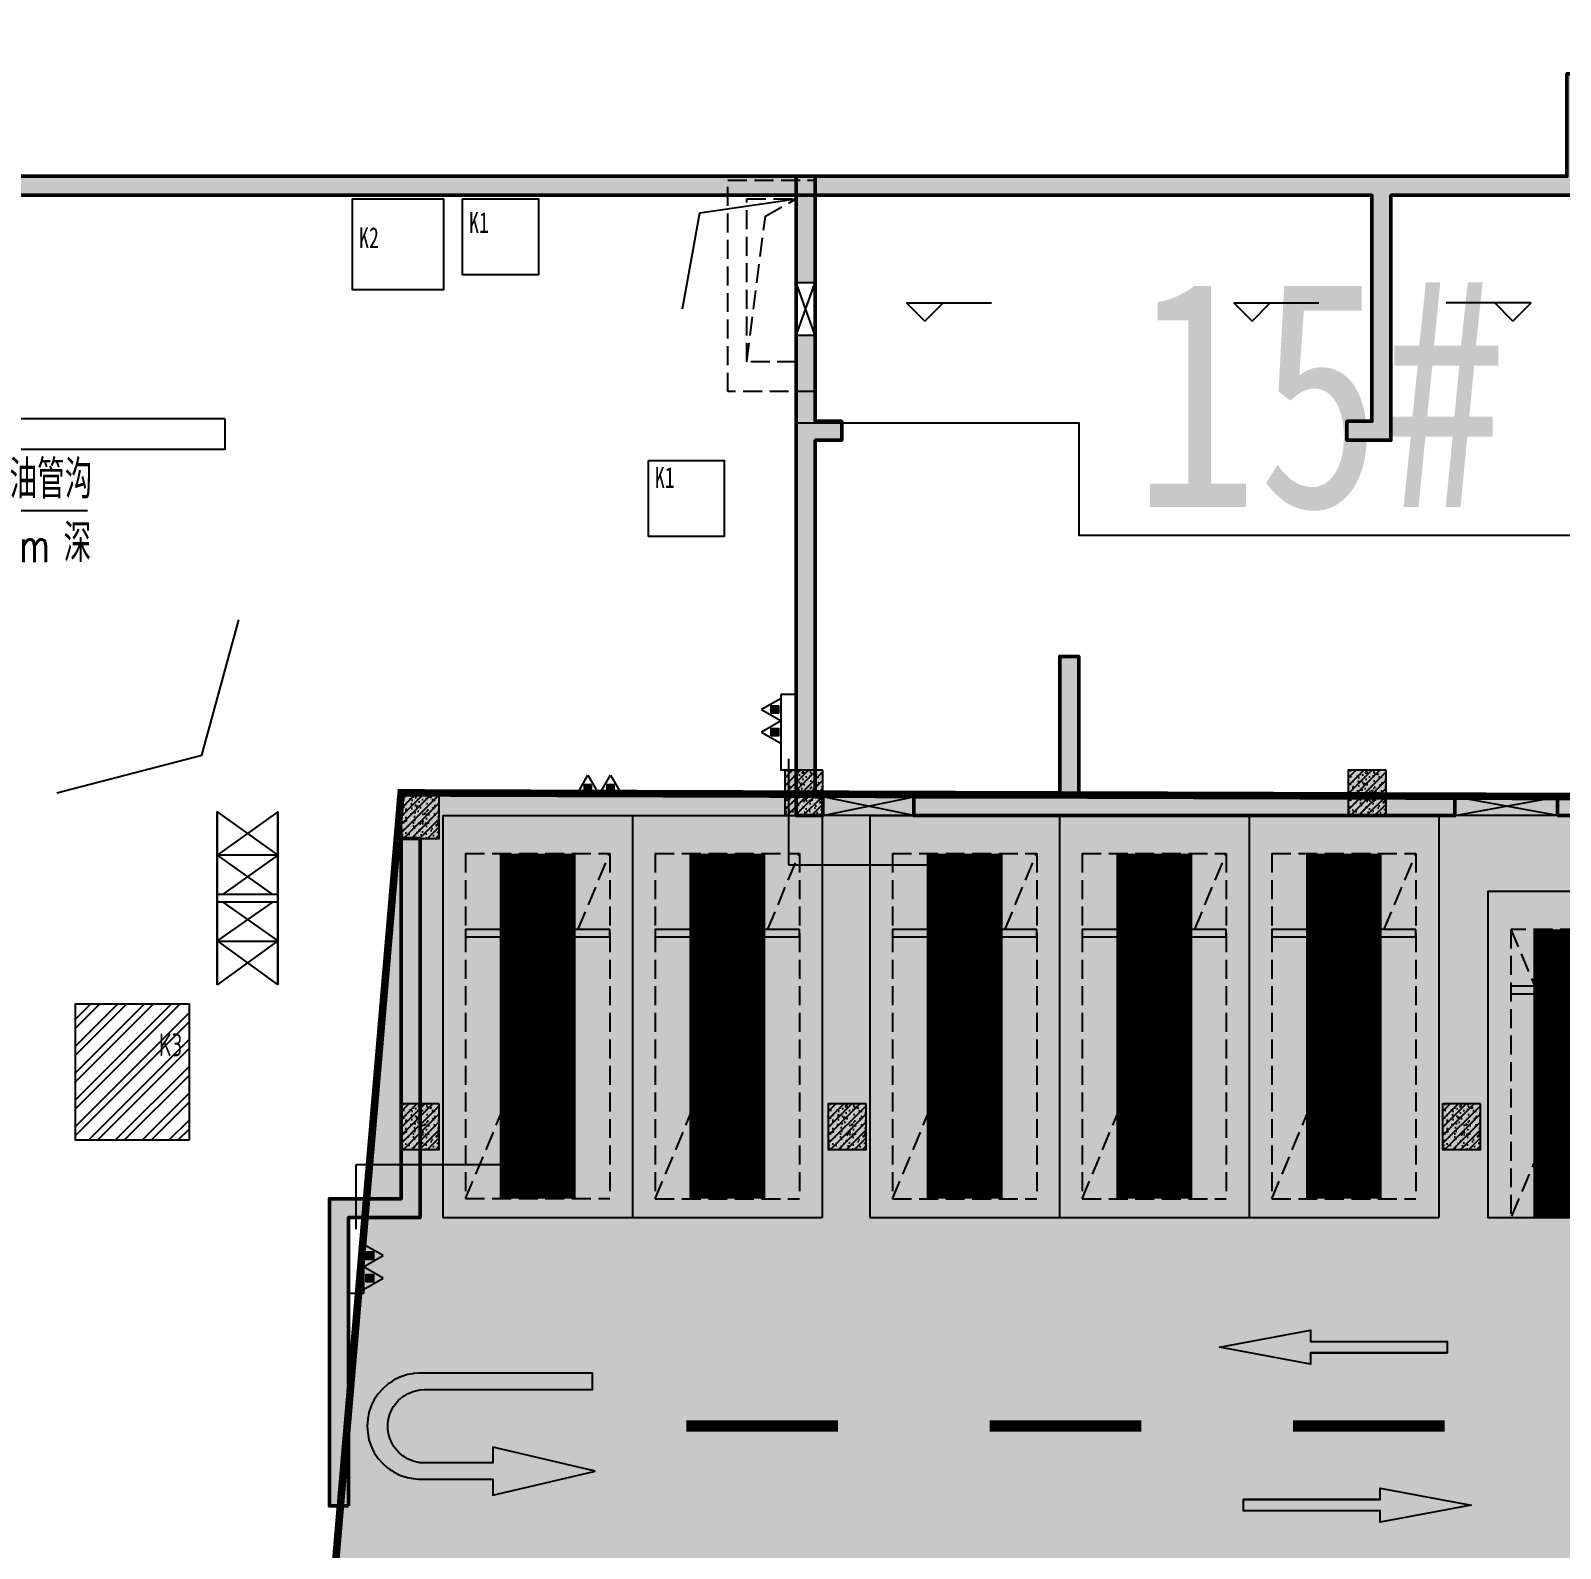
# Model space of a CAD drawing. Extents: x -1338203 to 1886333, y -530034 to 1031844.
# Drawn here: x 567992 to 588162, y 276688 to 296699 of the extents above; entities that cross this region are included whole.
import ezdxf
from ezdxf.enums import TextEntityAlignment as Align

# ---------------------------------------------------------------- set-up
doc = ezdxf.new("R2010")
doc.units = 0
doc.header["$LTSCALE"] = 1000
doc.header["$MEASUREMENT"] = 0
for name, pattern in [('A-001-人防参照B1$0$DASH', [0.35, 0.25, -0.1]), ('A-001-平面B2$0$__DASH', [0.35, 0.25, -0.1]), ('DASH', [0.35, 0.25, -0.1])]:
    doc.linetypes.add(name, pattern=pattern)
for name, color, linetype in [('$0$0A-O-HOLE', 52, 'Continuous'), ('0A-P-PKNG-LINE', 9, 'Continuous'), ('1-给排水', 4, 'Continuous'), ('A-001-人防参照B1$0$LVTRY', 6, 'Continuous'), ('A-001-平面参照B1$0$0G-NOTE', 4, 'Continuous'), ('A-001-车位参照B1$0$A-001-车位参照B1$0$0A-P-PKNG-CAR(B)', 21, 'Continuous'), ('A-15-平面B1$0$0A-A-SYMB-ELEV', 150, 'Continuous'), ('A-FIRE', 7, 'Continuous'), ('p-a-regular', 5, 'Continuous'), ('S-15-柱墙B1_1$0$0S-CW-HATCH', 251, 'Continuous'), ('S-15-柱墙B1_1$0$0S-CW-HATCH-UP', 251, 'Continuous'), ('S-15-柱墙B1_1$0$0S-S-HOLE', 55, 'Continuous'), ('S001地下一墙柱$0$S001地下一墙柱$0$0S-CC-LINE', 52, 'Continuous'), ('S001地下一墙柱$0$S001地下一墙柱$0$0S-CW-HATCH', 251, 'Continuous'), ('S001地下一墙柱$0$S001地下一墙柱$0$0S-CW-HATCH-UP', 251, 'Continuous'), ('TWT_LEAD', 3, 'Continuous'), ('中心线', 42, 'Continuous'), ('可见线', 7, 'Continuous'), ('地面指向箭头', 7, 'Continuous'), ('负一层消火栓$0$0P-ACC-FH', 7, 'Continuous'), ('负一层消火栓$0$0P-DIM-FH', 3, 'Continuous'), ('负一层消火栓$0$0P-EQUIP-FH', 7, 'Continuous')]:
    doc.layers.add(name, color=color, linetype=linetype)
doc.layers.add('A-001-主楼组合参照B1$0$0A-X-AREA', color=6, linetype='Continuous', plot=False)
doc.layers.add('A-001-平面参照B1$0$A-001-主楼组合参照B1$0$0A-X-AREA', color=6, linetype='Continuous', plot=False)
doc.layers.add('p-a-mini', color=7, linetype='Continuous', true_color=0x0050ff)
doc.layers.add('p-a-regular-narrow', color=7, linetype='Continuous', true_color=0x9600ff)
doc.layers.add('p-h-walkable', color=7, linetype='Continuous', lineweight=70, true_color=0xf0f0f0)
doc.layers.add('S-15-柱墙B1_1$0$0S-CW-LINE', color=7, linetype='Continuous', lineweight=50)
doc.layers.add('S001地下一墙柱$0$S001地下一墙柱$0$0S-CW-LINE', color=7, linetype='Continuous', lineweight=50)
doc.styles.add('_TCH_DIM', font='SIMPLEX', dxfattribs={"bigfont": 'GBCBIG'})
doc.styles.add('A-001-平面参照B1$0$AAD-HT', font='simhei.ttf', dxfattribs={"width": 0.6})
doc.styles.add('仿宋_GB2312', font='simfang.ttf', dxfattribs={"width": 0.7, "height": 4})
doc.styles.add('探索者', font='TSSDENG', dxfattribs={"width": 0.7, "bigfont": 'TSSDCHN'})
pattern_1 = [(45, (1178660.714, 643508.46), (-53.0330086, 53.0330086), []), (50, (1178660.71, 643508.46), (215.178055, -18.82564), [22.5, -247.5]), (355, (1178660.71, 643508.46), (-41.6254, 225.65764), [18, -198]), (100.4514, (1178678.65, 643506.9), (173.552815, 206.83186), [19.12206, -210.342634]), (46.1842, (1178660.71, 643568.46), (320.17231, -49.6557), [33.75, -371.25]), (96.6356, (1178687.4, 643564.32), (280.39881, 292.23536), [28.68309, -315.5139]), (351.1842, (1178660.7, 643568.46), (280.39858, 292.23558), [27, -297]), (21, (1178690.71, 643553.46), (179.072116, -120.785667), [22.5, -247.5]), (326, (1178690.71, 643553.46), (72.9946, 217.545014), [18, -198]), (71.4514, (1178705.64, 643543.4), (252.06679, 96.75915), [19.12206, -210.342634]), (37.5, (1178660.714, 643508.46), (3.647957, 99.868156), [0, -195.6, 0, -201, 0, -198.75]), (7.5, (1178660.71, 643508.46), (78.920861, 118.323514), [0, -114.6, 0, -191.1, 0, -75.75]), (327.5, (1178593.814, 643508.46), (160.146731, -6.7664615), [0, -75, 0, -234, 0, -310.5]), (317.5, (1178563.81, 643508.46), (174.95585, 30.031495), [0, -97.5, 0, -155.4, 0, -220.5])]

# ---------------------------------------------------------------- blocks, each defined once
blk = doc.blocks.new('A-001-平面参照B1')
at = {"layer": 'A-001-平面参照B1$0$A-001-主楼组合参照B1$0$0A-X-AREA'}
blk.add_lwpolyline([(-188279, -12110), (-188279, -15590)], dxfattribs=at)
at = {"layer": 'A-001-平面参照B1$0$0G-NOTE', "style": 'A-001-平面参照B1$0$AAD-HT', "width": 0.8}
blk.add_text('15#', height=3000, rotation=0, dxfattribs=at).set_placement((-183827, -14973), align=Align.MIDDLE_LEFT)
blk = doc.blocks.new('A$C2C814229')
at = {"layer": '$0$0A-O-HOLE', "linetype": 'DASH'}
blk.add_lwpolyline([(-188929, -12407), (-188279, -12407), (-188279, -14558), (-188929, -14558)], close=True, dxfattribs=at)
blk.add_lwpolyline([(-188929, -14558), (-188686, -12637), (-188279, -12408)], dxfattribs=at)
blk = doc.blocks.new('A-001-人防参照B1')
at = {"linetype": 'A-001-人防参照B1$0$DASH'}
for points in [[(-188029, -14950), (-189179, -14950), (-189179, -12160), (-188029, -12160)], [(-188279, -14558), (-188929, -14558), (-188929, -12410), (-188279, -12410)]]:
    blk.add_lwpolyline(points, close=True, dxfattribs=at)
blk.add_lwpolyline([(-189779, -13860), (-189551, -12594), (-188279, -12410)])
at = {"ltscale": 0.002}
blk.add_lwpolyline([(-198029, -20240), (-196114, -19742), (-195629, -17960)], dxfattribs=at)
at = {"layer": 'A-001-人防参照B1$0$LVTRY'}
for points in [[(-195913, -22770), (-195913, -22770), (-195913, -20490), (-195913, -20490)], [(-195113, -22770), (-195113, -22770), (-195113, -20490), (-195113, -20490)]]:
    blk.add_lwpolyline(points, close=True, dxfattribs=at)
for points in [[(-195113, -20490), (-195913, -21060), (-195183, -21580)], [(-195913, -20490), (-195113, -21060), (-195843, -21580)], [(-195113, -21060), (-195913, -21060)], [(-195113, -21580), (-195913, -21580)], [(-195113, -21680), (-195913, -21680)], [(-195184, -21680), (-195913, -22190), (-195113, -22770)], [(-195841, -21680), (-195113, -22190), (-195913, -22770)], [(-195113, -22200), (-195913, -22200)]]:
    blk.add_lwpolyline(points, dxfattribs=at)
blk = doc.blocks.new('负一层消火栓$0$$TwtSys$00000546')
h = blk.add_hatch()
h.set_pattern_fill('ANSI31', color=256, scale=200, style=0)
h.set_pattern_definition([(45, (-38543.802, -6670.83), (-17.67767, 17.67767), [])])
h.paths.add_polyline_path([(-65, 174), (65, 174), (65, 44), (-65, 44)])
for points in [[(0, 344), (-198, 0), (198, 0)], [(-65, 174), (65, 174), (65, 44), (-65, 44)]]:
    blk.add_lwpolyline(points, close=True)
blk = doc.blocks.new('负一层消火栓')
at = {"layer": '负一层消火栓$0$0P-ACC-FH'}
for points in [[(-188479, -18940), (-188279, -18940), (-188279, -19940), (-188479, -19940)], [(-193983, -26840), (-194183, -26840), (-194183, -25840), (-193983, -25840)]]:
    blk.add_lwpolyline(points, close=True, dxfattribs=at)
at = {"layer": '负一层消火栓$0$0P-DIM-FH'}
for p, q in [((-188379, -19790), (-188379, -21188)), ((-188379, -21188), (-186481, -21188)), ((-194083, -25990), (-194083, -25140)), ((-194083, -25140), (-192186, -25140))]:
    blk.add_line(p, q, dxfattribs=at)
at = {"layer": '负一层消火栓$0$0P-EQUIP-FH'}
for p, xscale, yscale, zscale, rotation in [((-188479, -19142, 800), 0.7500000000000013, 0.7500000000000013, 0.7500000000000013, 90), ((-188479, -19439, 800), 0.7500000000000013, 0.7500000000000013, 0.7500000000000013, 90), ((-193983, -26341, 800), 0.75, 0.75, 0.75, 270), ((-193983, -26639, 800), 0.75, 0.75, 0.75, 270)]:
    blk.add_blockref('负一层消火栓$0$$TwtSys$00000546', p, dxfattribs=dict(at, xscale=xscale, yscale=yscale, zscale=zscale, rotation=rotation))
at = {"layer": '负一层消火栓$0$0P-EQUIP-FH', "xscale": -0.75, "yscale": 0.75, "zscale": 0.75}
for p in [(-191025, -20265), (-191025, -20265), (-190728, -20265), (-190728, -20265)]:
    blk.add_blockref('负一层消火栓$0$$TwtSys$00000546', p, dxfattribs=at)
blk = doc.blocks.new('JTDT')
at = {"layer": 'A-FIRE'}
h = blk.add_hatch(color=251, dxfattribs=at)
h.dxf.hatch_style = 1
h.paths.add_polyline_path([(189165, 82916), (189162, 82988), (189159, 82988), (189147, 83060), (189144, 83075), (189126, 83123), (189114, 83162), (189105, 83180), (189081, 83230), (189072, 83245), (189057, 83269), (189036, 83299), (189024, 83317), (189021, 83320), (189021, 83323), (188961, 83389), (188893, 83449), (188818, 83500), (188734, 83542), (188650, 83571), (188561, 83586), (188468, 83592), (188378, 83586), (188288, 83571), (188202, 83542), (188118, 83500), (188043, 83449), (187974, 83389), (187915, 83323), (187915, 83320), (187912, 83317), (187900, 83299), (187882, 83269), (187864, 83245), (187858, 83230), (187831, 83180), (187822, 83162), (187810, 83123), (187795, 83075), (187789, 83060), (187777, 82988), (187771, 82916), (187771, 82895), (187771, 82839), (187771, 81938), (187559, 81938), (187559, 81935), (187867, 80625), (187876, 80592), (187882, 80625), (188190, 81935), (187983, 81935), (187983, 81938), (187983, 82839), (187986, 82895), (187989, 82916), (188007, 82988), (188037, 83060), (188046, 83075), (188076, 83123), (188109, 83162), (188124, 83180), (188184, 83230), (188205, 83245), (188247, 83269), (188318, 83299), (188390, 83317), (188441, 83320), (188468, 83323), (188492, 83320), (188543, 83317), (188615, 83299), (188686, 83269), (188728, 83245), (188749, 83230), (188809, 83180), (188824, 83162), (188857, 83123), (188887, 83075), (188896, 83060), (188926, 82988), (188944, 82916), (188947, 82895), (188949, 82839), (188949, 80625), (189168, 80625), (189168, 82839), (189168, 82895)])
at = {"layer": '地面指向箭头', "color": 251, "linetype": 'Continuous'}
blk.add_lwpolyline([(189165, 82916), (189162, 82988), (189159, 82988), (189147, 83060), (189144, 83075), (189126, 83123), (189114, 83162), (189105, 83180), (189081, 83230), (189072, 83245), (189057, 83269), (189036, 83299), (189024, 83317), (189021, 83320), (189021, 83323), (188961, 83389), (188893, 83449), (188818, 83500), (188734, 83542), (188650, 83571), (188561, 83586), (188468, 83592), (188378, 83586), (188288, 83571), (188202, 83542), (188118, 83500), (188043, 83449), (187974, 83389), (187915, 83323), (187915, 83320), (187912, 83317), (187900, 83299), (187882, 83269), (187864, 83245), (187858, 83230), (187831, 83180), (187822, 83162), (187810, 83123), (187795, 83075), (187789, 83060), (187777, 82988), (187771, 82916), (187771, 82895), (187771, 82839), (187771, 81938), (187559, 81938), (187559, 81935), (187867, 80625), (187876, 80592), (187882, 80625), (188190, 81935), (187983, 81935), (187983, 81938), (187983, 82839), (187986, 82895), (187989, 82916), (188007, 82988), (188037, 83060), (188046, 83075), (188076, 83123), (188109, 83162), (188124, 83180), (188184, 83230), (188205, 83245), (188247, 83269), (188318, 83299), (188390, 83317), (188441, 83320), (188468, 83323), (188492, 83320), (188543, 83317), (188615, 83299), (188686, 83269), (188728, 83245), (188749, 83230), (188809, 83180), (188824, 83162), (188857, 83123), (188887, 83075), (188896, 83060), (188926, 82988), (188944, 82916), (188947, 82895), (188949, 82839), (188949, 80625), (189168, 80625), (189168, 82839), (189168, 82895), (189165, 82916)], dxfattribs=at)
blk = doc.blocks.new('直行')
at = {"layer": '地面指向箭头'}
blk.add_hatch(color=251, dxfattribs=at).paths.add_polyline_path([(-29241, 4059962), (-29466, 4058762), (-29316, 4058762), (-29316, 4056961), (-29166, 4056961), (-29166, 4058762), (-29016, 4058762)])
at = {"layer": '地面指向箭头', "color": 251}
blk.add_lwpolyline([(-29316, 4058762), (-29316, 4056961), (-29316, 4058762), (-29316, 4058762), (-29466, 4058762), (-29241, 4059962), (-29016, 4058762), (-29166, 4058762), (-29166, 4056961), (-29316, 4056961), (-29316, 4056961)], dxfattribs=at)
blk = doc.blocks.new('A$C9cb663f1')
at = {"layer": '中心线', "color": 251, "const_width": 150}
for points in [[(163989, -83461), (165989, -83461)], [(167989, -83461), (169989, -83461)], [(171989, -83461), (173989, -83461)]]:
    blk.add_lwpolyline(points, dxfattribs=at)
at = {"layer": '地面指向箭头', "color": 251}
for name, p, rotation in [('直行', (4230982, -53179), 90), ('JTDT', (243377, -271929), 90), ('直行', (-3885624, -113743), 270)]:
    blk.add_blockref(name, p, dxfattribs=dict(at, rotation=rotation))
blk = doc.blocks.new('JSK')
at = {"ltscale": 0.002}
h = blk.add_hatch(dxfattribs=at)
h.set_pattern_fill('金属', color=251, scale=100)
h.set_pattern_definition([(45, (31504.24, -294779.36), (-176.7767, 176.7767), []), (45, (31622.09, -294779.36), (-176.7767, 176.7767), [])])
h.paths.add_polyline_path([(12751, -12710), (11251, -12710), (11251, -10910), (12751, -10910)])
at = {"layer": '1-给排水', "color": 3, "elevation": -83150}
blk.add_lwpolyline([(12751, -12710), (11251, -12710), (11251, -10910), (12751, -10910)], close=True, dxfattribs=at)
at = {"layer": 'TWT_LEAD', "color": 5}
blk.add_line((9368, -4407), (11410, -4407), dxfattribs=at)
at = {"layer": '可见线', "color": 5}
for p, q in [((13220, -3201), (3904, -3201)), ((13220, -3201, -55361), (13220, -3601)), ((13220, -3601), (3904, -3601))]:
    blk.add_line(p, q, dxfattribs=at)
at = {"layer": '可见线', "color": 1}
blk.add_lwpolyline([(14906, -300), (16106, -300), (16106, -1500), (14906, -1500)], close=True, dxfattribs=at)
at = {"layer": '可见线', "color": 1, "elevation": -83150}
for points in [[(16356, -300), (17356, -300), (17356, -1300), (16356, -1300)], [(18806, -3750), (19806, -3750), (19806, -4750), (18806, -4750)]]:
    blk.add_lwpolyline(points, close=True, dxfattribs=at)
at = {"layer": '1-给排水', "color": 3, "insert": (12354, -11303, -83150), "char_height": 300, "width": 106989.87, "attachment_point": 1, "style": '探索者'}
blk.add_mtext('K3', dxfattribs=at)
at = {"layer": 'TWT_LEAD', "color": 7, "style": '_TCH_DIM'}
for s, height, p in [('油管沟', 506.4, (10382, -4249)), ('深', 506, (11097, -5089))]:
    blk.add_text(s, height=height, dxfattribs=at).set_placement(p)
at = {"layer": 'TWT_LEAD', "color": 7, "style": '_TCH_DIM', "width": 0.705882}
blk.add_text('300mm', height=446.2, dxfattribs=at).set_placement((9297, -5089))
at = {"layer": '可见线', "color": 1, "style": '仿宋_GB2312', "width": 0.7}
for s, p in [('K1', (16441, -748, -83150)), ('K2', (14991, -948)), ('K1', (18891, -4109, -83150))]:
    blk.add_text(s, height=275.7, dxfattribs=at).set_placement(p)
blk = doc.blocks.new('A-001-车位参照B1$0$A-001-车位参照B1$0$A-001-车位参照B1$0$A$C43AE5A3B')
at = {"color": 241}
blk.add_lwpolyline([(2500, 0), (2500, 4300), (300, 4300), (300, 0)], close=True, dxfattribs=at)
at = {"color": 241, "linetype": 'DASH'}
for points in [[(2200, 0), (2200, 3800), (600, 3800), (600, 0), (2200, 0)], [(600, 3800), (2200, 0)], [(2200, 3800), (600, 0)]]:
    blk.add_lwpolyline(points, dxfattribs=at)
at = {"color": 241}
blk.add_lwpolyline([(2200, 3050), (600, 3050), (600, 2950), (2200, 2950), (2200, 3050)], dxfattribs=at)
at = {"layer": 'p-a-mini', "ltscale": 0.002, "const_width": 1000}
blk.add_lwpolyline([(1400, 0), (1400, 3800)], dxfattribs=at)
blk = doc.blocks.new('A-15-平面B1')
at = {"layer": 'A-15-平面B1$0$0A-A-SYMB-ELEV'}
for p, q in [((-10405, -3671), (-10645, -3431)), ((-10645, -3431), (-9525, -3431)), ((-10405, -3671), (-10165, -3431)), ((-6091, -3671), (-6331, -3431)), ((-6331, -3431), (-5211, -3431)), ((-6091, -3671), (-5851, -3431)), ((-2411, -3431), (-3531, -3431)), ((-2651, -3671), (-2891, -3431)), ((-2651, -3671), (-2411, -3431))]:
    blk.add_line(p, q, dxfattribs=at)

msp = doc.modelspace()

# ---------------------------------------------------------------- hatches: boundary and pattern name
at = {"layer": 'p-h-walkable', "ltscale": 0.002}
h = msp.add_hatch(color=256, dxfattribs=at)
h.dxf.hatch_style = 1
h.paths.add_polyline_path([(514490.7, 277949.1), (514490.7, 273889.1), (520955.8, 273889.1), (534087.5, 256178.4), (538435.4, 250314.4), (543356.6, 253600.3), (543356.6, 247019.1), (549661, 247019.3), (549661, 243449.1), (545126, 243199.1), (545126, 237619.1), (557691, 237619.1), (557441, 242359.1), (578076.6, 242257.5), (578076.6, 244575.6), (585736.6, 244575.6), (585666.6, 241345.6), (590066.6, 241095.6), (590066.6, 238825.6), (593136.6, 238825.6), (593136.6, 241295.6), (598286.6, 241295.6), (598286.6, 244325.6), (613616.6, 244572.5), (613616.6, 241342.5), (618501.6, 241295.6), (618501.6, 238825.6), (621086.6, 238825.6), (621086.6, 241095.6), (626401.6, 241345.6), (626236.6, 244325.6), (640276.6, 244575.6), (640276.6, 286691), (623126.6, 286349.1), (623426.6, 293689.1), (616446.6, 293689.1), (616746.6, 286599.1), (595256.5, 286349.2), (595676.6, 293689.1), (588396.6, 293689.1), (588796.6, 286599.1), (572877.6, 286649.1), (571931.6, 275549.1), (564290.7, 275549.1), (564290.7, 277949.1), (551215.7, 278199.1), (551215.7, 287479.1), (544765.7, 287479.1), (544765.7, 278199.1), (518515.7, 278199.1), (518515.7, 287479.1), (512315.7, 287479.1), (512315.7, 278199.1)])
at = {"layer": 'S-15-柱墙B1_1$0$0S-CW-HATCH'}
h = msp.add_hatch(color=256, dxfattribs=at)
h.dxf.hatch_style = 1
h.paths.add_polyline_path([(623577.1, 286349.1), (623577.1, 286599.1), (623126.6, 286599.1), (623126.6, 290079.1), (622876.6, 290079.1), (622876.6, 285799.1), (620836.7, 285799.1), (620836.7, 285549.1), (623126.6, 285549.1), (623126.6, 286349.1)])
h.paths.add_polyline_path([(626945.6, 286349.1), (626945.6, 286599.1), (624577.1, 286599.1), (624577.1, 286349.1)])
h.paths.add_polyline_path([(618246.6, 294639.1), (618046.6, 294639.1), (618046.6, 294039.1), (619026.6, 294039.1), (619026.6, 294239.1), (618246.6, 294239.1)], flags=17)
h.paths.add_polyline_path([(593876.6, 294639.1), (593676.6, 294639.1), (593676.6, 294239.1), (592896.6, 294239.1), (592896.6, 294039.1), (593876.6, 294039.1)], flags=17)
h.paths.add_polyline_path([(578336.6, 292679), (578086.6, 292679), (578086.6, 286349.1), (578436.6, 286349), (578436.6, 286599.1), (578336.6, 286599.1), (578336.6, 291299.1), (578686.6, 291299.1), (578686.6, 291549.1), (578336.6, 291549.1)])
h.paths.add_polyline_path([(633586.6, 287999.1), (633836.6, 287999.1), (633836.6, 286899.1), (633586.6, 286899.1), (633586.6, 286599.1), (630361.6, 286599.1), (630361.6, 287539.1), (630111.6, 287539.1), (630111.6, 286599.1), (628295.6, 286599.1), (628295.6, 286349.1), (633836.6, 286349.1), (633836.6, 292679), (633586.6, 292679), (633586.6, 293379), (633836.6, 293379), (633836.6, 294779.1), (623676.6, 294779.1), (623676.6, 296129.1), (621896.6, 296129.1), (621896.6, 296699.1), (618576.6, 296699.1), (618576.6, 296199.1), (616196.6, 296199.1), (616196.6, 294779.1), (595726.6, 294779.1), (595726.6, 296199.1), (593346.6, 296199.1), (593346.6, 296699.1), (590026.6, 296699.1), (590026.6, 296129.1), (588246.6, 296129.1), (588246.6, 294779.1), (578086.6, 294779.1), (578086.6, 293379), (578336.6, 293379), (578336.6, 294529.1), (585676.6, 294529.1), (585676.6, 291549.1), (585346.6, 291549.1), (585346.6, 291299.1), (585926.6, 291299.1), (585926.6, 294529.1), (588296.6, 294529.1), (588296.6, 293689.1), (588496.6, 293689.1), (588496.6, 295879.1), (590076.6, 295879.1), (590076.6, 293099.1), (590276.6, 293099.1), (590276.6, 296449.1), (593096.6, 296449.1), (593096.6, 295949.1), (593676.6, 295949.1), (593676.6, 295439.1), (593876.6, 295439.1), (593876.6, 295949.1), (595476.6, 295949.1), (595476.6, 293689.1), (595676.6, 293689.1), (595676.6, 294529.1), (598046.6, 294529.1), (598046.6, 291299.1), (598626.6, 291299.1), (598626.6, 291549.1), (598296.6, 291549.1), (598296.6, 294529.1), (604237.1, 294529.1), (604237.1, 294779.1), (605037.1, 294779.1), (605037.1, 294529.1), (605636.6, 294529.1), (605636.6, 291549.1), (605286.6, 291549.1), (605286.6, 291299.1), (605886.6, 291299.1), (605886.6, 294529.1), (606036.6, 294529.1), (606036.6, 291299.1), (606636.6, 291299.1), (606636.6, 291549.1), (606286.6, 291549.1), (606286.6, 294529.1), (613626.6, 294529.1), (613626.6, 291549.1), (613296.6, 291549.1), (613296.6, 291299.1), (613876.6, 291299.1), (613876.6, 294529.1), (616246.6, 294529.1), (616246.6, 293689.1), (616446.6, 293689.1), (616446.6, 295949.1), (618046.6, 295949.1), (618046.6, 295439.1), (618246.6, 295439.1), (618246.6, 295949.1), (618826.6, 295949.1), (618826.6, 296449.1), (621646.6, 296449.1), (621646.6, 293099.1), (621846.6, 293099.1), (621846.6, 295879.1), (623426.6, 295879.1), (623426.6, 293689.1), (623626.6, 293689.1), (623626.6, 294529.1), (625996.6, 294529.1), (625996.6, 291299.1), (626576.6, 291299.1), (626576.6, 291549.1), (626246.6, 291549.1), (626246.6, 294529.1), (633586.6, 294529.1), (633586.6, 291549.1), (633236.6, 291549.1), (633236.6, 291299.1), (633586.6, 291299.1)])
h = msp.add_hatch(color=256, dxfattribs=at)
h.dxf.hatch_style = 1
h.paths.add_polyline_path([(588121.6, 286349), (588796.6, 286349.1), (588796.6, 285549.1), (591086.7, 285549.1), (591086.7, 285799.1), (589046.6, 285799.1), (589046.6, 290079.1), (588796.6, 290079.1), (588796.6, 286599.1), (588121.6, 286599.1)])
h = msp.add_hatch(color=256, dxfattribs=at)
h.dxf.hatch_style = 1
h.paths.add_polyline_path([(581561.6, 286599.1), (581561.6, 288449.1), (581811.6, 288449.1), (581811.6, 286599.1), (586771.6, 286599.1), (586771.6, 286349.1), (579636.6, 286349), (579636.6, 286599.1)])
at = {"layer": 'S-15-柱墙B1_1$0$0S-CW-HATCH-UP'}
h = msp.add_hatch(dxfattribs=at)
h.set_pattern_fill('钢筋混凝土', color=256, scale=30)
h.set_pattern_definition([(45, (1178660.714, 643508.46), (-53.0330086, 53.0330086), []), (50, (1178660.71, 643508.46), (215.178055, -18.82564), [22.5, -247.5]), (355, (1178660.71, 643508.46), (-41.6254, 225.65764), [18, -198]), (100.4514, (1178678.65, 643506.9), (173.552815, 206.83186), [19.12206, -210.342634]), (46.1842, (1178660.71, 643568.46), (320.17231, -49.6557), [33.75, -371.25]), (96.6356, (1178687.4, 643564.32), (280.39881, 292.23536), [28.68309, -315.5139]), (351.1842, (1178660.7, 643568.46), (280.39858, 292.23558), [27, -297]), (21, (1178690.71, 643553.46), (179.072116, -120.785667), [22.5, -247.5]), (326, (1178690.71, 643553.46), (72.9946, 217.545014), [18, -198]), (71.4514, (1178705.64, 643543.4), (252.06679, 96.75915), [19.12206, -210.342634]), (37.5, (1178660.714, 643508.46), (3.647957, 99.868156), [0, -195.6, 0, -201, 0, -198.75]), (7.5, (1178660.71, 643508.46), (78.920861, 118.323514), [0, -114.6, 0, -191.1, 0, -75.75]), (327.5, (1178593.814, 643508.46), (160.146731, -6.7664615), [0, -75, 0, -234, 0, -310.5]), (317.5, (1178563.81, 643508.46), (174.95585, 30.031495), [0, -97.5, 0, -155.4, 0, -220.5])])
h.paths.add_polyline_path([(623577.1, 286349.1), (623577.1, 286599.1), (623126.6, 286599.1), (623126.6, 290079.1), (622876.6, 290079.1), (622876.6, 285799.1), (620836.7, 285799.1), (620836.7, 285549.1), (623126.6, 285549.1), (623126.6, 286349.1)])
h.paths.add_polyline_path([(626945.6, 286349), (626945.6, 286599), (624577.1, 286599.1), (624577.1, 286349.1)])
h.paths.add_polyline_path([(618246.6, 294639.1), (618046.6, 294639.1), (618046.6, 294039.1), (619026.6, 294039.1), (619026.6, 294239.1), (618246.6, 294239.1)], flags=17)
h.paths.add_polyline_path([(593876.6, 294639.1), (593676.6, 294639.1), (593676.6, 294239.1), (592896.6, 294239.1), (592896.6, 294039.1), (593876.6, 294039.1)], flags=17)
h.paths.add_polyline_path([(578336.6, 292679), (578086.6, 292679), (578086.6, 286349.1), (578436.6, 286349), (578436.6, 286599.1), (578336.6, 286599.1), (578336.6, 291299.1), (578686.6, 291299.1), (578686.6, 291549.1), (578336.6, 291549.1)])
h.paths.add_polyline_path([(633586.6, 287999.1), (633836.6, 287999.1), (633836.6, 286899.1), (633586.6, 286899.1), (633586.6, 286599.1), (630361.6, 286599.1), (630361.6, 287539.1), (630111.6, 287539.1), (630111.6, 286599.1), (628295.6, 286599.1), (628295.6, 286349.1), (633836.6, 286349.1), (633836.6, 292679), (633586.6, 292679), (633586.6, 293379), (633836.6, 293379), (633836.6, 294779.1), (623676.6, 294779.1), (623676.6, 296129.1), (621896.6, 296129.1), (621896.6, 296699.1), (618576.6, 296699.1), (618576.6, 296199.1), (616196.6, 296199.1), (616196.6, 294779.1), (595726.6, 294779.1), (595726.6, 296199.1), (593346.6, 296199.1), (593346.6, 296699.1), (590026.6, 296699.1), (590026.6, 296129.1), (588246.6, 296129.1), (588246.6, 294779.1), (578086.6, 294779.1), (578086.6, 293379), (578336.6, 293379), (578336.6, 294529.1), (585676.6, 294529.1), (585676.6, 291549.1), (585346.6, 291549.1), (585346.6, 291299.1), (585926.6, 291299.1), (585926.6, 294529.1), (588296.6, 294529.1), (588296.6, 293689.1), (588496.6, 293689.1), (588496.6, 295879.1), (590076.6, 295879.1), (590076.6, 293099.1), (590276.6, 293099.1), (590276.6, 296449.1), (593096.6, 296449.1), (593096.6, 295949.1), (593676.6, 295949.1), (593676.6, 295439.1), (593876.6, 295439.1), (593876.6, 295949.1), (595476.6, 295949.1), (595476.6, 293689.1), (595676.6, 293689.1), (595676.6, 294529.1), (598046.6, 294529.1), (598046.6, 291299.1), (598626.6, 291299.1), (598626.6, 291549.1), (598296.6, 291549.1), (598296.6, 294529.1), (604237.1, 294529.1), (604237.1, 294779.1), (605037.1, 294779.1), (605037.1, 294529.1), (605636.6, 294529.1), (605636.6, 291549.1), (605286.6, 291549.1), (605286.6, 291299.1), (605886.6, 291299.1), (605886.6, 294529.1), (606036.6, 294529.1), (606036.6, 291299.1), (606636.6, 291299.1), (606636.6, 291549.1), (606286.6, 291549.1), (606286.6, 294529.1), (613626.6, 294529.1), (613626.6, 291549.1), (613296.6, 291549.1), (613296.6, 291299.1), (613876.6, 291299.1), (613876.6, 294529.1), (616246.6, 294529.1), (616246.6, 293689.1), (616446.6, 293689.1), (616446.6, 295949.1), (618046.6, 295949.1), (618046.6, 295439.1), (618246.6, 295439.1), (618246.6, 295949.1), (618826.6, 295949.1), (618826.6, 296449.1), (621646.6, 296449.1), (621646.6, 293099.1), (621846.6, 293099.1), (621846.6, 295879.1), (623426.6, 295879.1), (623426.6, 293689.1), (623626.6, 293689.1), (623626.6, 294529.1), (625996.6, 294529.1), (625996.6, 291299.1), (626576.6, 291299.1), (626576.6, 291549.1), (626246.6, 291549.1), (626246.6, 294529.1), (633586.6, 294529.1), (633586.6, 291549.1), (633236.6, 291549.1), (633236.6, 291299.1), (633586.6, 291299.1)])
h = msp.add_hatch(dxfattribs=at)
h.set_pattern_fill('钢筋混凝土', color=256, scale=30)
h.set_pattern_definition(pattern_1)
h.paths.add_polyline_path([(588121.6, 286349), (588796.6, 286349.1), (588796.6, 285549.1), (591086.7, 285549.1), (591086.7, 285799.1), (589046.6, 285799.1), (589046.6, 290079.1), (588796.6, 290079.1), (588796.6, 286599.1), (588121.6, 286599.1)])
h = msp.add_hatch(dxfattribs=at)
h.set_pattern_fill('钢筋混凝土', color=256, scale=30)
h.set_pattern_definition(pattern_1)
h.paths.add_polyline_path([(581561.6, 286599.1), (581561.6, 288449.1), (581811.6, 288449.1), (581811.6, 286599.1), (586771.6, 286599.1), (586771.6, 286349.1), (579636.6, 286349), (579636.6, 286599.1)])
at = {"layer": 'S001地下一墙柱$0$S001地下一墙柱$0$0S-CW-HATCH', "ltscale": 0.002}
h = msp.add_hatch(color=256, dxfattribs=at)
h.dxf.hatch_style = 1
h.paths.add_polyline_path([(557330.7, 286479.1), (557330.7, 294779.8), (578336.6, 294779.8), (578336.6, 294529.1), (557580.7, 294529.8), (557580.7, 286479.1)])
at = {"layer": 'S001地下一墙柱$0$S001地下一墙柱$0$0S-CW-HATCH'}
h = msp.add_hatch(color=256, dxfattribs=at)
h.dxf.hatch_style = 1
h.paths.add_polyline_path([(578436.6, 286949), (577936.6, 286949), (577936.6, 286349), (578436.6, 286349)])
h = msp.add_hatch(color=256, dxfattribs=at)
h.dxf.hatch_style = 1
h.paths.add_polyline_path([(585863.1, 286949.1), (585363.1, 286949.1), (585363.1, 286349.1), (585863.1, 286349.1)])
h = msp.add_hatch(color=256, dxfattribs=at)
h.dxf.hatch_style = 1
h.paths.add_polyline_path([(573377.6, 286649.1), (572877.6, 286649.1), (572877.6, 286049.1), (573377.6, 286049.1)])
at = {"layer": 'S001地下一墙柱$0$S001地下一墙柱$0$0S-CW-HATCH', "ltscale": 0.002}
h = msp.add_hatch(color=256, dxfattribs=at)
h.dxf.hatch_style = 1
h.paths.add_polyline_path([(572181.6, 277249.5), (572181.6, 281049.1), (573127.6, 281049.1), (573127.6, 286049.1), (572877.6, 286049.1), (572877.6, 281299.1), (571931.6, 281299.1), (571931.6, 277249.5)])
at = {"layer": 'S001地下一墙柱$0$S001地下一墙柱$0$0S-CW-HATCH'}
h = msp.add_hatch(color=256, dxfattribs=at)
h.dxf.hatch_style = 1
h.paths.add_polyline_path([(573377.6, 282549.1), (572877.6, 282549.1), (572877.6, 281949.1), (573377.6, 281949.1)])
h = msp.add_hatch(color=256, dxfattribs=at)
h.dxf.hatch_style = 1
h.paths.add_polyline_path([(579006.6, 282549.1), (578506.6, 282549.1), (578506.6, 281949.1), (579006.6, 281949.1)])
h = msp.add_hatch(color=256, dxfattribs=at)
h.dxf.hatch_style = 1
h.paths.add_polyline_path([(587106.6, 282549.1), (586606.6, 282549.1), (586606.6, 281949.1), (587106.6, 281949.1)])
at = {"layer": 'S001地下一墙柱$0$S001地下一墙柱$0$0S-CW-HATCH-UP', "ltscale": 0.002}
h = msp.add_hatch(dxfattribs=at)
h.set_pattern_fill('钢筋混凝土', color=256, scale=30)
h.set_pattern_definition([(45, (-8e-05, 0.0003), (-53.033009, 53.033009), []), (50, (-8e-05, 0.0003), (215.178055, -18.82564), [22.5, -247.5]), (355, (-8e-05, 0.0003), (-41.6254, 225.65764), [18, -198]), (100.4514, (17.93, -1.57), (173.552815, 206.83186), [19.12206, -210.34263]), (46.1842, (-8e-05, 60), (320.17231, -49.6557), [33.75, -371.25]), (96.6356, (26.68, 55.86), (280.39881, 292.23536), [28.68309, -315.5139]), (351.1842, (-8e-05, 60), (280.39858, 292.23558), [27, -297]), (21, (30, 45), (179.072116, -120.785667), [22.5, -247.5]), (326, (30, 45), (72.9946, 217.54501), [18, -198]), (71.4514, (44.92, 34.93), (252.06679, 96.75915), [19.12206, -210.34263]), (37.5, (-8e-05, 0.0003), (3.647957, 99.868156), [0, -195.6, 0, -201, 0, -198.75]), (7.5, (-8e-05, 0.0003), (78.920861, 118.323514), [0, -114.6, 0, -191.1, 0, -75.75]), (327.5, (-66.9, 0.0003), (160.146731, -6.766462), [0, -75, 0, -234, 0, -310.5]), (317.5, (-96.9, 0.0003), (174.95585, 30.031495), [0, -97.5, 0, -155.4, 0, -220.5])])
h.paths.add_polyline_path([(557330.7, 286479.1), (557330.7, 294779.8), (578336.6, 294779.8), (578336.6, 294529.1), (557580.7, 294529.8), (557580.7, 286479.1)])
at = {"layer": 'S001地下一墙柱$0$S001地下一墙柱$0$0S-CW-HATCH-UP'}
h = msp.add_hatch(dxfattribs=at)
h.set_pattern_fill('钢筋混凝土', color=256, scale=30)
h.set_pattern_definition([(45, (610747.33, 295900.68), (-53.03301, 53.03301), []), (50, (610747.33, 295900.68), (215.1781, -18.8256), [22.5, -247.5]), (355, (610747.33, 295900.68), (-41.6254, 225.6576), [18, -198]), (100.4514, (610765.26, 295899.11), (173.5528, 206.8319), [19.122, -210.3426]), (46.1842, (610747.33, 295960.68), (320.1723, -49.6557), [33.75, -371.25]), (96.6356, (610774, 295956.54), (280.3988, 292.2354), [28.683, -315.514]), (351.1842, (610747.33, 295960.68), (280.3986, 292.2356), [27, -297]), (21, (610777.33, 295945.68), (179.0721, -120.7857), [22.5, -247.5]), (326, (610777.33, 295945.68), (72.9946, 217.545), [18, -198]), (71.4514, (610792.25, 295935.62), (252.0668, 96.7591), [19.122, -210.3426]), (37.5, (610747.33, 295900.68), (3.64796, 99.86816), [0, -195.6, 0, -201, 0, -198.75]), (7.5, (610747.33, 295900.68), (78.92086, 118.3235), [0, -114.6, 0, -191.1, 0, -75.75]), (327.5, (610680.43, 295900.68), (160.14673, -6.76646), [0, -75, 0, -234, 0, -310.5]), (317.5, (610650.43, 295900.68), (174.95585, 30.0315), [0, -97.5, 0, -155.4, 0, -220.5])])
h.paths.add_polyline_path([(578436.6, 286949), (577936.6, 286949), (577936.6, 286349), (578436.6, 286349)])
h = msp.add_hatch(dxfattribs=at)
h.set_pattern_fill('钢筋混凝土', color=256, scale=30)
h.set_pattern_definition([(45, (618173.8, 295900.8), (-53.03301, 53.03301), []), (50, (618173.8, 295900.8), (215.1781, -18.8256), [22.5, -247.5]), (355, (618173.8, 295900.8), (-41.6254, 225.6576), [18, -198]), (100.4514, (618191.73, 295899.23), (173.5528, 206.8319), [19.122, -210.3426]), (46.1842, (618173.8, 295960.8), (320.1723, -49.6557), [33.75, -371.25]), (96.6356, (618200.48, 295956.66), (280.3988, 292.2354), [28.683, -315.514]), (351.1842, (618173.8, 295960.8), (280.3986, 292.2356), [27, -297]), (21, (618203.8, 295945.8), (179.0721, -120.7857), [22.5, -247.5]), (326, (618203.8, 295945.8), (72.9946, 217.545), [18, -198]), (71.4514, (618218.72, 295935.74), (252.0668, 96.7591), [19.122, -210.3426]), (37.5, (618173.8, 295900.8), (3.64796, 99.86816), [0, -195.6, 0, -201, 0, -198.75]), (7.5, (618173.8, 295900.8), (78.92086, 118.3235), [0, -114.6, 0, -191.1, 0, -75.75]), (327.5, (618106.9, 295900.8), (160.14673, -6.76646), [0, -75, 0, -234, 0, -310.5]), (317.5, (618076.9, 295900.8), (174.95585, 30.0315), [0, -97.5, 0, -155.4, 0, -220.5])])
h.paths.add_polyline_path([(585863.1, 286949.1), (585363.1, 286949.1), (585363.1, 286349.1), (585863.1, 286349.1)])
h = msp.add_hatch(dxfattribs=at)
h.set_pattern_fill('钢筋混凝土', color=256, scale=30)
h.set_pattern_definition([(45, (605688.31, 295600.79), (-53.03301, 53.03301), []), (50, (605688.3, 295600.79), (215.1781, -18.8256), [22.5, -247.5]), (355, (605688.3, 295600.8), (-41.6254, 225.6576), [18, -198]), (100.4514, (605706.24, 295599.22), (173.5528, 206.8319), [19.122, -210.3426]), (46.1842, (605688.3, 295660.8), (320.1723, -49.6557), [33.75, -371.25]), (96.6356, (605715, 295656.65), (280.3988, 292.2354), [28.683, -315.514]), (351.1842, (605688.3, 295660.8), (280.3986, 292.2356), [27, -297]), (21, (605718.3, 295645.79), (179.0721, -120.7857), [22.5, -247.5]), (326, (605718.3, 295645.8), (72.9946, 217.545), [18, -198]), (71.4514, (605733.23, 295635.73), (252.0668, 96.7591), [19.122, -210.3426]), (37.5, (605688.31, 295600.79), (3.64796, 99.86816), [0, -195.6, 0, -201, 0, -198.75]), (7.5, (605688.31, 295600.79), (78.92086, 118.3235), [0, -114.6, 0, -191.1, 0, -75.75]), (327.5, (605621.41, 295600.79), (160.14673, -6.76646), [0, -75, 0, -234, 0, -310.5]), (317.5, (605591.41, 295600.79), (174.95585, 30.0315), [0, -97.5, 0, -155.4, 0, -220.5])])
h.paths.add_polyline_path([(573377.6, 286649.1), (572877.6, 286649.1), (572877.6, 286049.1), (573377.6, 286049.1)])
at = {"layer": 'S001地下一墙柱$0$S001地下一墙柱$0$0S-CW-HATCH-UP', "ltscale": 0.002}
h = msp.add_hatch(dxfattribs=at)
h.set_pattern_fill('钢筋混凝土', color=256, scale=30)
h.set_pattern_definition([(45, (-8e-05, 0.0003), (-53.033009, 53.033009), []), (50, (-8e-05, 0.0003), (215.178055, -18.82564), [22.5, -247.5]), (355, (-8e-05, 0.0003), (-41.6254, 225.65764), [18, -198]), (100.4514, (17.93, -1.57), (173.552815, 206.83186), [19.12206, -210.34263]), (46.1842, (-8e-05, 60), (320.17231, -49.6557), [33.75, -371.25]), (96.6356, (26.68, 55.86), (280.39881, 292.23536), [28.68309, -315.5139]), (351.1842, (-8e-05, 60), (280.39858, 292.23558), [27, -297]), (21, (30, 45), (179.072116, -120.785667), [22.5, -247.5]), (326, (30, 45), (72.9946, 217.54501), [18, -198]), (71.4514, (44.92, 34.93), (252.06679, 96.75915), [19.12206, -210.34263]), (37.5, (-8e-05, 0.0003), (3.647957, 99.868156), [0, -195.6, 0, -201, 0, -198.75]), (7.5, (-8e-05, 0.0003), (78.920861, 118.323514), [0, -114.6, 0, -191.1, 0, -75.75]), (327.5, (-66.9, 0.0003), (160.146731, -6.766462), [0, -75, 0, -234, 0, -310.5]), (317.5, (-96.9, 0.0003), (174.95585, 30.031495), [0, -97.5, 0, -155.4, 0, -220.5])])
h.paths.add_polyline_path([(572181.6, 277249.5), (572181.6, 281049.1), (573127.6, 281049.1), (573127.6, 286049.1), (572877.6, 286049.1), (572877.6, 281299.1), (571931.6, 281299.1), (571931.6, 277249.5)])
at = {"layer": 'S001地下一墙柱$0$S001地下一墙柱$0$0S-CW-HATCH-UP'}
h = msp.add_hatch(dxfattribs=at)
h.set_pattern_fill('钢筋混凝土', color=256, scale=30)
h.set_pattern_definition([(45, (605688.31, 291500.8), (-53.03301, 53.03301), []), (50, (605688.3, 291500.8), (215.1781, -18.8256), [22.5, -247.5]), (355, (605688.3, 291500.8), (-41.6254, 225.6576), [18, -198]), (100.4514, (605706.24, 291499.23), (173.5528, 206.8319), [19.122, -210.3426]), (46.1842, (605688.3, 291560.8), (320.1723, -49.6557), [33.75, -371.25]), (96.6356, (605715, 291556.66), (280.3988, 292.2354), [28.683, -315.514]), (351.1842, (605688.3, 291560.8), (280.3986, 292.2356), [27, -297]), (21, (605718.3, 291545.8), (179.0721, -120.7857), [22.5, -247.5]), (326, (605718.3, 291545.8), (72.9946, 217.545), [18, -198]), (71.4514, (605733.23, 291535.74), (252.0668, 96.7591), [19.122, -210.3426]), (37.5, (605688.31, 291500.8), (3.64796, 99.86816), [0, -195.6, 0, -201, 0, -198.75]), (7.5, (605688.31, 291500.8), (78.92086, 118.3235), [0, -114.6, 0, -191.1, 0, -75.75]), (327.5, (605621.41, 291500.8), (160.14673, -6.76646), [0, -75, 0, -234, 0, -310.5]), (317.5, (605591.41, 291500.8), (174.95585, 30.0315), [0, -97.5, 0, -155.4, 0, -220.5])])
h.paths.add_polyline_path([(573377.6, 282549.1), (572877.6, 282549.1), (572877.6, 281949.1), (573377.6, 281949.1)])
h = msp.add_hatch(dxfattribs=at)
h.set_pattern_fill('钢筋混凝土', color=256, scale=30)
h.set_pattern_definition([(45, (611317.33, 291500.8), (-53.03301, 53.03301), []), (50, (611317.33, 291500.8), (215.1781, -18.8256), [22.5, -247.5]), (355, (611317.33, 291500.8), (-41.6254, 225.6576), [18, -198]), (100.4514, (611335.26, 291499.23), (173.5528, 206.8319), [19.122, -210.3426]), (46.1842, (611317.33, 291560.8), (320.1723, -49.6557), [33.75, -371.25]), (96.6356, (611344, 291556.66), (280.3988, 292.2354), [28.683, -315.514]), (351.1842, (611317.33, 291560.8), (280.3986, 292.2356), [27, -297]), (21, (611347.33, 291545.8), (179.0721, -120.7857), [22.5, -247.5]), (326, (611347.33, 291545.8), (72.9946, 217.545), [18, -198]), (71.4514, (611362.25, 291535.74), (252.0668, 96.7591), [19.122, -210.3426]), (37.5, (611317.33, 291500.8), (3.64796, 99.86816), [0, -195.6, 0, -201, 0, -198.75]), (7.5, (611317.33, 291500.8), (78.92086, 118.3235), [0, -114.6, 0, -191.1, 0, -75.75]), (327.5, (611250.43, 291500.8), (160.14673, -6.76646), [0, -75, 0, -234, 0, -310.5]), (317.5, (611220.43, 291500.8), (174.95585, 30.0315), [0, -97.5, 0, -155.4, 0, -220.5])])
h.paths.add_polyline_path([(579006.6, 282549.1), (578506.6, 282549.1), (578506.6, 281949.1), (579006.6, 281949.1)])
h = msp.add_hatch(dxfattribs=at)
h.set_pattern_fill('钢筋混凝土', color=256, scale=30)
h.set_pattern_definition([(45, (619417.33, 291500.8), (-53.03301, 53.03301), []), (50, (619417.33, 291500.8), (215.1781, -18.8256), [22.5, -247.5]), (355, (619417.33, 291500.8), (-41.6254, 225.6576), [18, -198]), (100.4514, (619435.26, 291499.23), (173.5528, 206.8319), [19.122, -210.3426]), (46.1842, (619417.33, 291560.8), (320.1723, -49.6557), [33.75, -371.25]), (96.6356, (619444, 291556.66), (280.3988, 292.2354), [28.683, -315.514]), (351.1842, (619417.33, 291560.8), (280.3986, 292.2356), [27, -297]), (21, (619447.33, 291545.8), (179.0721, -120.7857), [22.5, -247.5]), (326, (619447.33, 291545.8), (72.9946, 217.545), [18, -198]), (71.4514, (619462.25, 291535.74), (252.0668, 96.7591), [19.122, -210.3426]), (37.5, (619417.33, 291500.8), (3.64796, 99.86816), [0, -195.6, 0, -201, 0, -198.75]), (7.5, (619417.33, 291500.8), (78.92086, 118.3235), [0, -114.6, 0, -191.1, 0, -75.75]), (327.5, (619350.43, 291500.8), (160.14673, -6.76646), [0, -75, 0, -234, 0, -310.5]), (317.5, (619320.43, 291500.8), (174.95585, 30.0315), [0, -97.5, 0, -155.4, 0, -220.5])])
h.paths.add_polyline_path([(587106.6, 282549.1), (586606.6, 282549.1), (586606.6, 281949.1), (587106.6, 281949.1)])

# ---------------------------------------------------------------- linework, layer by layer
for p, q in [((573427.6, 286349.3), (573427.6, 281049.3)), ((573427.6, 286349.3), (575927.6, 286349.3)), ((575927.6, 286349.3), (575927.6, 281049.3)), ((575927.6, 286349.2), (575927.6, 281049.2)), ((575927.6, 286349.2), (578427.6, 286349.2)), ((578427.6, 286349.2), (578427.6, 281049.2)), ((579056.5, 286349.2), (579056.5, 281049.2)), ((579056.5, 286349.2), (581556.5, 286349.2)), ((581556.5, 286349.2), (581556.5, 281049.2)), ((581556.5, 286349.2), (581556.5, 281049.2)), ((581556.5, 286349.2), (584056.5, 286349.2)), ((584056.5, 286349.2), (584056.5, 281049.2)), ((584056.5, 286349.2), (584056.5, 281049.2)), ((584056.5, 286349.2), (586556.5, 286349.2)), ((586556.5, 286349.2), (586556.5, 281049.2)), ((573427.6, 281049.3), (575927.6, 281049.3)), ((575927.6, 281049.2), (578427.6, 281049.2)), ((579056.5, 281049.2), (581556.5, 281049.2)), ((581556.5, 281049.2), (584056.5, 281049.2)), ((584056.5, 281049.2), (586556.5, 281049.2))]:
    msp.add_line(p, q)
at = {"linetype": 'A-001-平面B2$0$__DASH'}
for p, q in [((573727.6, 285849.3), (575627.6, 285849.3)), ((573727.6, 285849.3), (573727.6, 281299.3)), ((575627.6, 285849.3), (575627.6, 281299.3)), ((576227.6, 285849.2), (578127.6, 285849.2)), ((576227.6, 285849.2), (576227.6, 281299.2)), ((578127.6, 285849.2), (578127.6, 281299.2)), ((579356.5, 285849.2), (581256.5, 285849.2)), ((579356.5, 285849.2), (579356.5, 281299.2)), ((581256.5, 285849.2), (581256.5, 281299.2)), ((581856.5, 285849.2), (583756.5, 285849.2)), ((581856.5, 285849.2), (581856.5, 281299.2)), ((583756.5, 285849.2), (583756.5, 281299.2)), ((584356.5, 285849.2), (586256.5, 285849.2)), ((584356.5, 285849.2), (584356.5, 281299.2)), ((586256.5, 285849.2), (586256.5, 281299.2)), ((573727.6, 281299.3), (575627.6, 281299.3)), ((576227.6, 281299.2), (578127.6, 281299.2)), ((579356.5, 281299.2), (581256.5, 281299.2)), ((581856.5, 281299.2), (583756.5, 281299.2)), ((584356.5, 281299.2), (586256.5, 281299.2))]:
    msp.add_line(p, q, dxfattribs=at)
at = {"color": 3, "flags": 128}
for points in [[(616196.6, 294775.8), (605536.6, 294775.8), (605536.6, 295675.8), (602836.6, 295675.8), (602836.6, 294775.8), (595726.6, 294775.8), (595726.6, 296195.8), (593346.6, 296195.8), (593346.6, 296695.8), (590026.6, 296695.8), (590026.6, 296125.8), (588246.6, 296125.8), (588246.6, 294775.8), (578086.6, 294775.8)], [(578086.6, 294775.8), (578086.6, 291525.8), (581811.6, 291525.8), (581811.6, 290045.8), (588796.6, 290045.8), (588796.6, 285545.8), (595176.6, 285545.8), (595176.6, 286345.8), (616746.6, 286345.8)]]:
    msp.add_lwpolyline(points, dxfattribs=at)
at = {"linetype": 'A-001-平面B2$0$__DASH'}
for points in [[(573727.6, 281299.3), (575627.6, 285849.3)], [(576227.6, 281299.2), (578127.6, 285849.2)], [(579356.5, 281299.2), (581256.5, 285849.2)], [(581856.5, 281299.2), (583756.5, 285849.2)], [(584356.5, 281299.2), (586256.5, 285849.2)]]:
    msp.add_lwpolyline(points, dxfattribs=at)
for points in [[(575627.6, 284849.3), (573727.6, 284849.3), (573727.6, 284749.3), (575627.6, 284749.3)], [(578127.6, 284849.2), (576227.6, 284849.2), (576227.6, 284749.2), (578127.6, 284749.2)], [(581256.5, 284849.2), (579356.5, 284849.2), (579356.5, 284749.2), (581256.5, 284749.2)], [(583756.5, 284849.2), (581856.5, 284849.2), (581856.5, 284749.2), (583756.5, 284749.2)], [(586256.5, 284849.2), (584356.5, 284849.2), (584356.5, 284749.2), (586256.5, 284749.2)]]:
    msp.add_lwpolyline(points, close=True)
at = {"layer": 'A-001-主楼组合参照B1$0$0A-X-AREA'}
msp.add_lwpolyline([(578086.6, 294779.1), (578086.6, 291299.1)], dxfattribs=at)
at = {"layer": 'p-a-regular', "ltscale": 0.002, "const_width": 1000}
for points in [[(574677.6, 285849.3), (574677.6, 281299.3)], [(577177.6, 285849.2), (577177.6, 281299.2)], [(580306.5, 285849.2), (580306.5, 281299.2)], [(585306.5, 285849.2), (585306.5, 281299.2)]]:
    msp.add_lwpolyline(points, dxfattribs=at)
at = {"layer": 'p-a-regular-narrow', "ltscale": 0.002, "const_width": 1000}
msp.add_lwpolyline([(582806.5, 285849.2), (582806.5, 281299.2)], dxfattribs=at)
at = {"layer": 'p-h-walkable', "ltscale": 0.002, "const_width": 100}
msp.add_lwpolyline([(640276.6, 244575.6), (640276.6, 286691), (623126.6, 286349.1), (623426.6, 293689.1), (616446.6, 293689.1), (616746.6, 286599.1), (595256.5, 286349.2), (595676.6, 293689.1), (588396.6, 293689.1), (588796.6, 286599.1), (572877.6, 286649.1), (571931.6, 275549.1)], dxfattribs=at)
at = {"layer": 'S-15-柱墙B1_1$0$0S-CW-LINE'}
for points in [[(616196.6, 294779.1), (595726.6, 294779.1), (595726.6, 296199.1), (593346.6, 296199.1), (593346.6, 296699.1), (590026.6, 296699.1), (590026.6, 296129.1), (588246.6, 296129.1), (588246.6, 294779.1), (578086.6, 294779.1), (578086.6, 286349.1), (578436.6, 286349), (578436.6, 286599.1), (578336.6, 286599.1)], [(578336.6, 286599.1), (578336.6, 291299.1), (578686.6, 291299.1), (578686.6, 291549.1), (578336.6, 291549.1), (578336.6, 294529.1), (585676.6, 294529.1), (585676.6, 291549.1), (585346.6, 291549.1), (585346.6, 291299.1), (585926.6, 291299.1), (585926.6, 294529.1), (588296.6, 294529.1)], [(588121.6, 286349), (588796.6, 286349.1), (588796.6, 285549.1), (591086.7, 285549.1), (591086.7, 285799.1), (589046.6, 285799.1), (589046.6, 290079.1), (588796.6, 290079.1), (588796.6, 286599.1), (588121.6, 286599.1), (588121.6, 286349)], [(581561.6, 286599.1), (581561.6, 288449.1), (581811.6, 288449.1), (581811.6, 286599.1), (586771.6, 286599.1), (586771.6, 286349.1), (579636.6, 286349), (579636.6, 286599.1), (581561.6, 286599.1)]]:
    msp.add_lwpolyline(points, dxfattribs=at)
at = {"layer": 'S-15-柱墙B1_1$0$0S-S-HOLE'}
for p, q in [((578086.6, 292679), (578336.6, 293379)), ((578336.6, 292679), (578086.6, 293379)), ((578436.6, 286349), (579636.6, 286599.1)), ((579636.6, 286349.1), (578436.6, 286599.1)), ((586771.6, 286349.1), (588121.6, 286599.1)), ((588121.6, 286349), (586771.6, 286599.1)), ((579636.6, 286349.1), (578436.6, 286349.1))]:
    msp.add_line(p, q, dxfattribs=at)
for points in [[(578086.6, 293379), (578336.6, 293379), (578336.6, 292679), (578086.6, 292679)], [(578436.6, 286599.1), (579636.6, 286599.1), (579636.6, 286349), (578436.6, 286349)], [(586771.6, 286599.1), (588121.6, 286599.1), (588121.6, 286349), (586771.6, 286349.1)]]:
    msp.add_lwpolyline(points, close=True, dxfattribs=at)
at = {"layer": 'S-15-柱墙B1_1$0$0S-S-HOLE', "flags": 128}
msp.add_lwpolyline([(579636.6, 286349.1), (579636.6, 286599.1), (581561.6, 286599.1), (581561.6, 288449.1), (581811.6, 288449.1), (581811.6, 286599.1), (586771.6, 286599.1), (586771.6, 286349.1), (579636.6, 286349.1)], dxfattribs=at)
at = {"layer": 'S001地下一墙柱$0$S001地下一墙柱$0$0S-CC-LINE'}
for points in [[(578436.6, 286949), (577936.6, 286949), (577936.6, 286349), (578436.6, 286349)], [(585863.1, 286949.1), (585363.1, 286949.1), (585363.1, 286349.1), (585863.1, 286349.1)], [(573377.6, 286649.1), (572877.6, 286649.1), (572877.6, 286049.1), (573377.6, 286049.1)], [(573377.6, 282549.1), (572877.6, 282549.1), (572877.6, 281949.1), (573377.6, 281949.1)], [(579006.6, 282549.1), (578506.6, 282549.1), (578506.6, 281949.1), (579006.6, 281949.1)], [(587106.6, 282549.1), (586606.6, 282549.1), (586606.6, 281949.1), (587106.6, 281949.1)]]:
    msp.add_lwpolyline(points, close=True, dxfattribs=at)
at = {"layer": 'S001地下一墙柱$0$S001地下一墙柱$0$0S-CW-LINE', "ltscale": 0.002}
msp.add_lwpolyline([(557330.7, 286479.1), (557330.7, 294779.8), (578336.6, 294779.8), (578336.6, 294529.1), (557580.7, 294529.8), (557580.7, 286479.1), (557330.7, 286479.1)], dxfattribs=at)
msp.add_lwpolyline([(572181.6, 277249.5), (572181.6, 281049.1), (573127.6, 281049.1), (573127.6, 286049.1), (572877.6, 286049.1), (572877.6, 281299.1), (571931.6, 281299.1), (571931.6, 277249.5)], close=True, dxfattribs=at)

# ---------------------------------------------------------------- block references
for name in ['A-001-平面参照B1', 'A-001-人防参照B1']:
    msp.add_blockref(name, (766365.4, 306889.1))
at = {"ltscale": 0.002}
for name, p in [('负一层消火栓', (766365.4, 306889.1)), ('A-15-平面B1', (590186.6, 296539.1)), ('A$C9cb663f1', (412646.2, 361761.3))]:
    msp.add_blockref(name, p, dxfattribs=at)
at = {"layer": '0A-P-PKNG-LINE', "ltscale": 0.002}
msp.add_blockref('A$C2C814229', (766365.4, 306889.1), dxfattribs=at)
at = {"layer": '0A-P-PKNG-LINE'}
msp.add_blockref('JSK', (557330.7, 294779.4, 83150), dxfattribs=at)
at = {"layer": 'A-001-车位参照B1$0$A-001-车位参照B1$0$0A-P-PKNG-CAR(B)'}
msp.add_blockref('A-001-车位参照B1$0$A-001-车位参照B1$0$A-001-车位参照B1$0$A$C43AE5A3B', (586906.7, 281049.1), dxfattribs=at)

doc.saveas('drawing.dxf')
